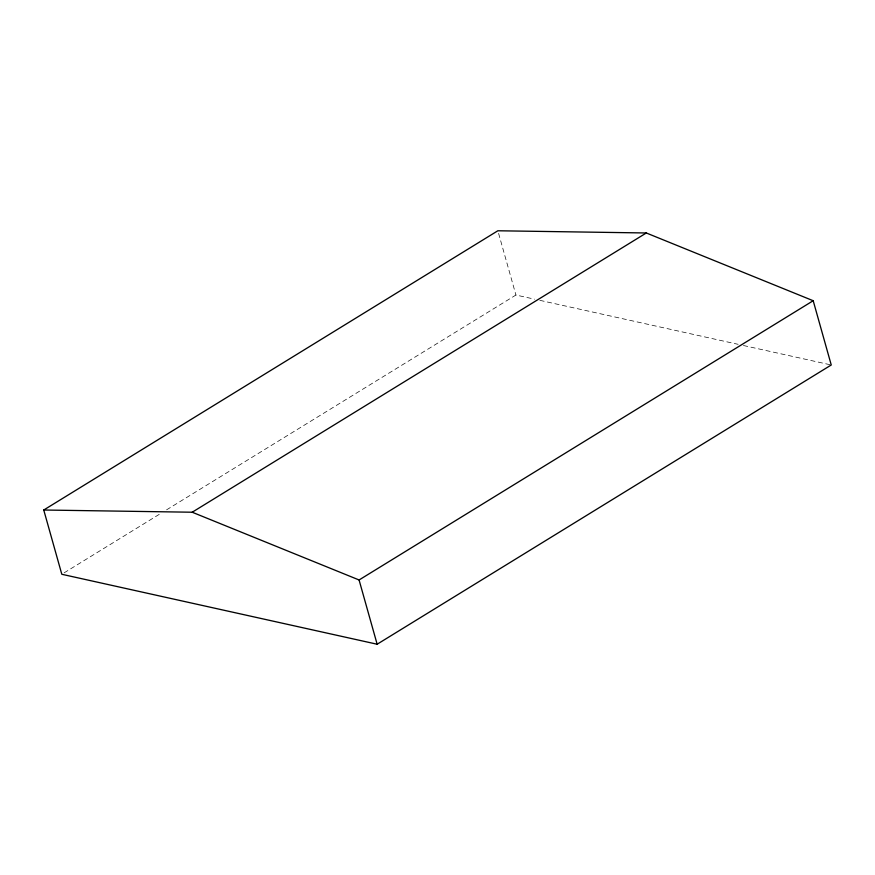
<?xml version="1.0" encoding="UTF-8"?>
<svg xmlns="http://www.w3.org/2000/svg" width="875" height="875" viewBox="0 0 875 875"><rect width="100%" height="100%" fill="white"/><g stroke="black" fill="none" stroke-linecap="round" stroke-linejoin="round"><path stroke-width="0.66" stroke-dasharray="4.38 3.28" d="M64.138 572.841L161.952 512.695M166.6 509.83L515.922 295.028L534.548 299.162M539.864 300.344L738.117 344.323M743.433 345.505L831.25 364.984M498.597 233.395L515.922 295.028"/><path stroke-width="1.31" d="M43.75 510.016L497.853 230.77L646.308 232.98L813.192 300.727L831.25 364.984L377.147 644.23L61.808 574.273L43.75 510.016L192.205 512.225L359.078 579.972L377.147 644.23M192.205 512.225L646.308 232.98M359.078 579.972L813.192 300.727"/></g></svg>
